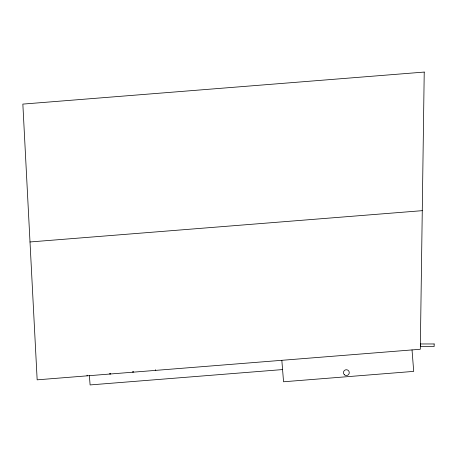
<?xml version="1.0" encoding="UTF-8"?>
<svg xmlns="http://www.w3.org/2000/svg" width="457" height="457" viewBox="0 0 457 457"><rect width="100%" height="100%" fill="white"/><g stroke="black" fill="none" stroke-linecap="round" stroke-linejoin="round"><path stroke-width="0.69" d="M30.002 241.964L422.268 210.666M282.712 369.564L90.109 384.931L89.372 375.671M412.031 349.919L413.699 371.387L283.546 381.772L281.838 360.31M155.637 369.69L155.694 370.376M133.467 371.455L133.524 372.147M132.724 371.518L132.781 372.204M110.554 373.289L110.611 373.975L109.817 374.037L109.76 373.352M87.07 375.163L87.121 375.848M424.227 72.069L420.309 349.262L37.16 379.836L22.85 104.099L424.227 72.069M434.15 343.961L420.349 343.961L420.349 346.52L434.15 346.52L434.15 343.961M344.389 374.786A2.913 2.913 0 0 0 349.199 373.272A2.913 2.913 0 0 0 345.481 369.862A2.913 2.913 0 0 0 344.389 374.786"/></g></svg>
